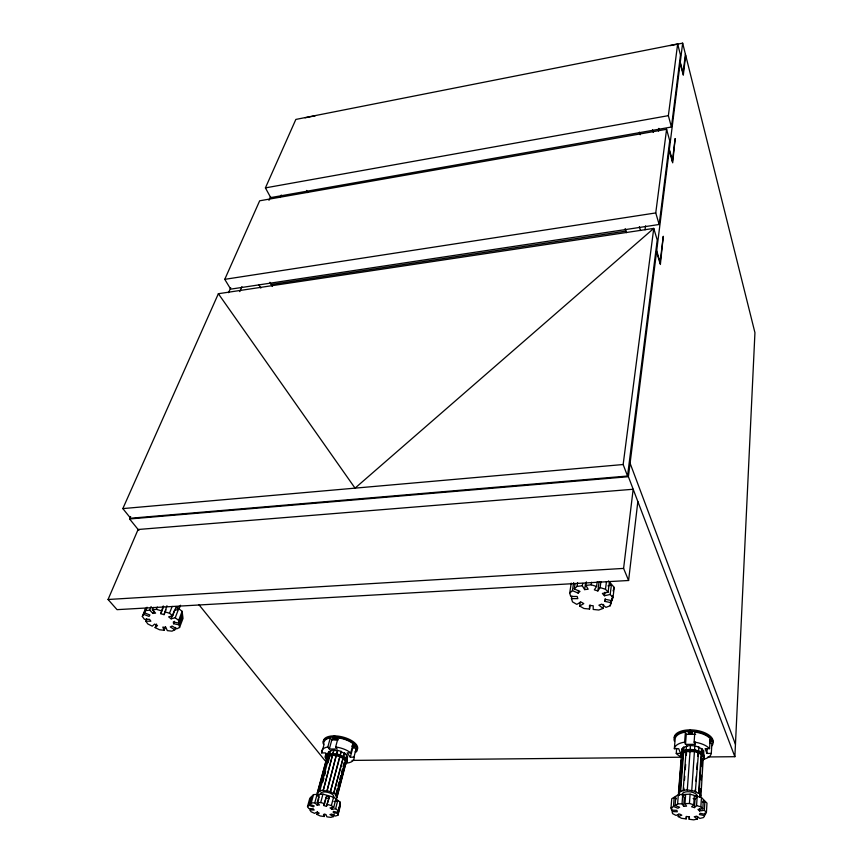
<?xml version="1.0" encoding="UTF-8"?>
<svg xmlns="http://www.w3.org/2000/svg" width="863" height="863" viewBox="0 0 863 863"><rect width="100%" height="100%" fill="white"/><g stroke="black" fill="none" stroke-linecap="round" stroke-linejoin="round"><path stroke-width="1.29" d="M707.908 756.959L734.866 756.7L754.942 332.676L682.655 43.15L670.12 45.631M334.143 814.025L333.474 816.592L329.968 814.553L331.716 814.036L335.232 816.064L337.897 815.276L340.044 804.65L338.048 812.385L333.355 811.414L333.301 812.568L337.994 813.539M338.048 812.385L340.313 802.245L333.571 797.175L322.956 794.143L313.539 794.596L309.785 798.286L307.498 806.625L308.846 808.566L313.258 808.782L314.154 810.055L309.741 809.839L311.09 811.759L314.553 813.356L316.926 812.094L319.224 813.151L316.84 814.402L320.292 815.988L324.251 816.506L324.92 813.949M340.313 802.245L340.044 806.927L337.897 815.276M704.78 813.183L704.629 815.632L699.408 814.553L700.109 813.28L705.341 814.359L706.419 812.417L706.98 803.129L701.457 797.531L690.087 794.176L678.318 794.672L671.738 798.75L671.004 807.984L671.619 810.12L676.894 810.368L677.293 811.77L672.018 811.533L672.622 813.647L675.999 815.406L679.591 814.025L681.824 815.179L678.232 816.571L678.415 814.143M702.914 759.472A18.619 8.964 6.9 0 0 711.295 753.421L711.899 743.399L709.72 743.41M711.295 753.421L706.905 753.421L707.218 748.415M704.337 810.335L704.866 801.749L703.334 800.195L702.795 808.782L697.973 809.408L699.515 810.95L704.337 810.335L706.419 812.417M706.905 753.421L705.157 748.663L709.559 748.653L710.173 738.609A18.511 9.018 6.8 0 0 694.834 732.061L694.132 742.104L694.974 744.348L685.502 744.37L684.639 742.137L685.395 732.115A18.511 9.018 6.8 0 0 675.168 738.76L674.359 748.717L678.706 748.706L680.573 753.431L676.258 753.442L676.646 748.469M701.608 754.499L703.323 756.592L700.864 797.358L700.098 797.293L700.055 795.233L700.821 795.298L699.073 793.226L701.608 754.499L697.962 752.935L697.736 756.322M703.582 755.201L703.69 750.939L701.986 748.836L698.35 747.272L698.868 747.067L698.577 751.371M702.795 808.782L700.864 806.84L701.457 797.531M699.073 793.226L698.534 793.431L701.09 754.704M701.177 753.356L701.468 749.041M689.354 816.84L689.181 819.267L693.755 819.85L697.423 818.987L697.584 816.56M701.705 753.14L701.986 748.836M700.314 791.231L700.486 788.555M701.188 777.887L701.36 775.211M702.051 764.542L702.223 761.867M700.098 797.293L700.616 789.289M701.231 779.969L701.49 775.966M702.094 766.635L702.353 762.633M699.515 810.95L699.677 808.502M693.733 804.737L694.316 796.15L697.142 796.981L696.57 805.578L694.445 807.628L691.619 806.797L693.733 804.737L689.429 803.475L684.985 803.647L685.61 795.071L682.676 795.19L682.04 803.766L683.636 806.279L686.57 806.161L684.985 803.647M698.534 793.431L695.341 791.673L695.513 789.052M696.053 781.198L696.409 775.966M696.851 769.418L697.293 762.87M694.445 807.628L695.028 799.052L697.142 796.981M695.341 791.673L698.491 752.719L694.424 751.565L691.738 790.648L687.261 789.882L683.172 790.303L686.053 751.651L694.424 751.565M694.532 750.573L694.823 745.902L698.868 747.067M694.974 744.348L695.147 741.835M689.429 803.475L690.087 794.176M687.272 790.238L690.465 745.535L686.473 746.01L686.15 750.303L689.613 749.904M678.232 816.571L681.587 818.318L686.15 818.89L686.322 816.463L689.451 816.916L689.181 819.267M686.053 751.651L686.581 751.953L683.021 752.892L680.098 791.479L683.723 790.605L683.917 787.995M684.499 780.152L684.791 776.236M685.265 769.71L685.654 764.478M686.333 755.341L686.506 753.086M683.636 806.279L684.262 797.714L682.676 795.19M679.44 790.702L679.634 788.092M679.537 792.763L679.332 795.362L679.246 793.302L678.48 793.237L681.878 749.073L683.453 747.25L687.002 746.312L686.473 746.01M683.453 747.25L683.129 751.544L681.543 753.356M680.637 791.781L683.561 753.194M683.744 750.778L683.992 747.552M685.502 744.37L686.258 734.37L685.395 732.115M673.474 806.474L677.984 808.253L679.634 807.25L675.114 805.459L675.783 796.916L674.143 797.93L673.474 806.474L671.004 807.984M675.114 805.459L677.606 803.938L678.318 794.672M678.577 795.287L678.782 792.687M678.976 790.087L679.58 782.288M679.871 778.383L680.476 770.583M680.67 767.973L681.274 760.174M681.802 753.323L682.191 751.468M671.619 810.12L671.802 807.692M686.15 818.89L686.419 816.527M628.598 580.497L623.593 568.404L633.172 489.256L138.102 529.494L108.058 599.494L117.055 609.656L628.598 580.497L637.843 501.554M660.001 263.258L663.269 236.279L660.378 264.51L656.538 251.845M672.353 161.586L675.146 138.555L672.687 162.827L669.246 150.313M682.989 74.002L685.395 54.132M685.697 55.34L683.291 75.221L680.184 62.956M611.77 598.695L611.263 602.698L604.834 601.392L605.502 599.354L611.943 600.659L612.978 597.574L614.251 587.423L608.458 580.939M734.866 756.7L628.404 476.7L682.655 43.15M603.604 604.434L603.075 608.426L598.911 605.168L601.759 604.1L605.934 607.369L610.249 605.761L610.885 600.702M611.943 600.659L612.536 595.977M627.53 476.031L657.228 239.968L653.755 228.393L218.361 293.722L122.837 508.598L130.615 518.231L627.53 476.031L623.151 464.521L653.755 228.393L355.049 488.145L218.361 293.722M659.17 224.488L669.71 140.691L666.592 129.288L259.666 200.799L224.758 279.342L230.712 289.137L659.17 224.488L655.751 212.934L666.592 129.288M671.425 127.023L680.476 55.092L677.66 43.927L295.847 119.428L265.416 187.886L270.712 197.595L671.425 127.023L668.361 115.653L677.66 43.927M610.173 594.456L604.456 595.772L602.374 593.474L608.091 592.158L609.3 582.762L611.371 585.082L610.173 594.456L612.978 597.574M604.834 601.392L605.179 598.728M604.456 595.772L604.909 592.255M608.091 592.158L605.481 589.256L606.473 581.63M597.218 581.781L596.581 586.473L594.327 589.839L597.865 590.95L599.127 581.576M597.865 590.95L600.13 587.584L600.918 581.716M645.039 229.828L645.578 225.826M658.491 131.057L658.847 128.382M580.249 602.04L579.677 606.02L583.971 608.491L589.526 609.062L590.087 605.082M586.365 581.889L585.869 585.394L591.209 584.801L591.565 582.266M585.869 585.394L588.156 589.224L584.639 589.612L585.643 582.601M584.639 589.612L582.342 585.794L582.676 583.453M571.856 595.977L571.457 598.631L577.832 598.631L577.142 596.462L570.756 596.462L569.699 593.172L572.439 590.637L578.134 593.097L578.523 590.432M578.134 593.097L579.968 591.414L574.262 588.944L577.023 586.387L577.584 582.59M572.439 590.637L573.636 582.644M574.262 588.944L575.06 583.615M569.699 593.172L571.23 583.097M178.393 608.566L179.105 608.933L179.482 606.516L178.717 606.462M165.933 609.85L164.056 614.65L160.809 613.69L163.236 605.988M164.056 614.65L166.958 605.75M353.959 757.196L356.3 748.092L352.687 748.092L350.335 757.196L353.959 757.196A16.656 7.465 13.9 0 1 347.66 762.989L346.192 761.026M335.88 798.329L336.441 798.599L337.12 797.024L346.236 761.997L344.79 760.033L345.427 760.087L342.881 758.383L333.668 793.475L330.367 791.878L338.501 761.134M346.548 760.767L347.573 756.862L346.128 754.888L346.764 754.952L336.268 795.157L335.621 795.093L337.314 788.599M335.61 808.739L337.616 800.993L335.75 799.591L333.733 807.347L330.054 807.908L331.942 809.311L335.61 808.739L338.145 810.627M350.335 757.196L347.142 752.892L350.777 752.892L353.14 743.766A16.57 7.519 13.9 0 0 338.091 737.854L335.642 746.98L337.153 748.998L329.342 749.008L327.821 746.991L330.302 737.887L331.813 739.915L329.342 749.008M331.942 809.311L332.611 806.722M337.994 786.01L339.019 782.105M339.698 779.516L340.712 775.61M341.392 773.021L342.406 769.116M343.086 766.527L344.11 762.622M337.12 797.024L336.462 796.959L345.599 761.932M346.257 759.408L346.937 756.797M336.441 798.599L345.286 764.629M345.869 762.385L345.556 763.615L346.236 761.997M343.463 756.171L344.585 753.054L346.764 754.952M333.668 793.475L343.237 758.189M343.204 757.153L344.585 753.054M333.733 807.347L331.37 805.578L333.571 797.175M325.534 799.095L323.819 805.546L326.462 806.301L329.418 796.678L326.775 795.923L325.88 797.8L328.512 798.555M338.846 759.861L339.386 757.811M340.497 753.593L341.37 751.446L339.979 755.557M326.462 806.301L329.418 796.678M330.367 791.878L340.011 756.592L336.225 755.535L327.012 790.961L323.204 790.584L332.482 755.201L329.353 755.61L329.903 755.891L328.037 762.795M335.135 754.499L336.699 754.64L337.595 750.4L341.37 751.446M327.012 790.961L336.225 755.535M336.699 754.64L337.595 750.4M323.819 805.546L326.775 795.923M332.816 753.971L333.862 750.055L330.734 750.486L319.871 790.648L320.443 790.918L318.382 791.975L317.811 791.705L328.706 751.608L331.284 750.756L330.734 750.486M316.84 814.402L317.53 811.846M323.204 790.584L333.862 750.055M317.142 802.698L319.461 804.974L317.109 805.082L314.79 802.806L316.894 795.06L319.234 794.952L317.142 802.698L320.702 802.536L322.956 794.143M322.859 781.964L323.895 778.135M324.585 775.578L325.621 771.738M317.109 805.082L318.846 798.631M326.063 753.313L325.006 757.185A16.656 7.465 13.9 0 0 326.926 758.534M318.868 789.526L317.832 793.356L317.185 793.291L326.667 758.361L327.314 756.732L329.903 755.891M327.357 755.837L328.706 751.608M319.558 786.98L322.331 776.776M323.021 774.23L324.747 767.854M325.437 765.308L327.304 758.415L326.667 758.361M318.382 791.975L327.864 757.002M328.199 755.772L329.256 751.878M308.9 805.255L311.014 797.541L311.953 796.625L309.839 804.348L314.24 805.966L313.301 806.873L308.9 805.255L307.498 806.625M309.839 804.348L311.252 802.968L313.539 794.596M327.757 756.117L325.308 752.914L321.716 752.914L324.208 743.863M613.086 590.939L614.251 587.423M610.249 605.761L611.263 602.698M175.728 627.401L174.822 629.785L170.248 626.948L172.136 626.042L176.699 628.879L179.558 627.509L182.999 618.437L182.125 611.338L176.084 606.527M179.213 624.866L173.571 623.712L173.334 621.953L178.986 623.108L182.19 614.715L182.406 616.473L179.213 624.866L179.558 627.509M178.986 623.108L178.641 620.443L182.125 611.338M175.232 617.746L178.458 609.332L175.944 607.325L172.697 615.74L168.619 616.862L171.144 618.847L175.232 617.746L178.641 620.443M173.571 623.712L174.488 621.317M179.105 608.933L180.518 605.243M171.144 618.847L174.391 610.454L178.458 609.332M172.697 615.74L169.515 613.226L172.169 606.398M156.548 624.035L155.135 627.606L159.515 629.763L164.197 630.281L165.577 626.711M160.809 613.69L163.646 606.484M146.732 618.793L145.771 621.177L150.885 621.209L149.526 619.321L144.401 619.3L142.319 616.452L143.571 614.273L149.062 616.419L149.903 614.985L144.401 612.827L145.653 610.626L149.687 610.141L152.967 613.442L153.916 611.047M153.334 607.423L152.373 609.817L156.419 609.332L157.325 607.056M317.185 793.291L317.811 791.705M149.687 610.141L151.133 606.549M142.319 616.452L145.523 608.534M143.571 614.273L145.987 608.296M144.401 612.827L146.332 608.037M145.653 610.626L147.034 607.218M347.573 756.862L346.883 758.491L346.343 758.221M239.785 291.608L241.91 286.656M280.195 197.498L281.262 195.027M138.9 530.475L129.601 518.965L130.647 516.57M228.566 292.676L230.723 287.746M268.965 200.313L270.583 196.613M704.629 815.632L703.55 817.552L699.861 818.415L696.668 816.171L694.219 816.743L697.423 818.987M683.021 752.892L681.446 754.704L682.18 754.769M678.48 793.237L680.098 791.479M155.135 627.606L157.53 625.546L154.617 624.1L152.233 626.16L147.843 623.992L145.771 621.177M345.48 763.313L346.667 762.417A10.68 4.768 13.9 0 0 337.368 754.165A10.68 4.768 13.9 0 0 326.581 757.951M579.677 606.02L583.787 603.615L580.928 601.964L576.829 604.37L572.514 601.878L571.457 598.631M340.011 756.592L342.881 758.383M174.822 629.785L171.985 631.155L167.303 630.626L165.901 627.444L162.783 627.099L164.197 630.281M603.075 608.426L598.793 610.022L593.215 609.451L593.205 605.772L589.505 605.384L589.526 609.062M333.474 816.592L330.831 817.369L326.872 816.851L326.138 814.715L323.506 814.37L324.251 816.506M607.951 585.869L611.371 585.082M305.06 117.8L315.286 115.771M679.569 62.319L680.281 62.179L683.075 73.226M265.416 187.886L668.361 115.653M333.959 801.565L337.616 800.993M224.758 279.342L655.751 212.934M271.209 284.466L625.955 231.101M330.4 754.294L329.677 754.391L330.238 754.661M702.471 802.072L704.866 801.749M152.967 613.442L155.631 613.118L152.373 609.817M319.871 790.648L323.053 790.271M577.023 586.387L582.342 585.794M122.837 508.598L623.151 464.521M129.601 518.965L628.404 476.7M108.058 599.494L623.593 568.404M311.252 802.968L314.79 802.806M677.606 803.938L682.04 803.766M351.996 760.4L680.95 757.218M686.258 734.37L695.675 734.316M331.813 739.915L338.296 739.882M681.878 749.073L682.611 749.138M703.69 750.939L702.946 750.875L702.978 752.989L703.723 753.054M692.709 750.422L690.152 749.839M702.579 756.527L703.323 756.592M702.611 758.642L703.356 758.706M334.003 750.389L337.735 750.724M336.365 755.869L332.482 755.201M345.103 758.804L345.739 758.857L343.56 756.959M326.861 790.637L330.723 791.705M336.559 754.316L340.335 755.362M695.869 791.468L691.738 790.648M320.702 802.536L324.715 803.68M327.368 804.445L331.37 805.578M694.521 750.206L698.038 751.22M693.151 798.502L695.028 799.052M696.57 805.578L700.864 806.84M156.419 609.332L161.338 610.799M164.596 611.77L169.515 613.226M591.209 584.801L596.581 586.473M600.13 587.584L605.481 589.256M674.143 797.93L676.387 798.825M341.014 751.641L344.24 753.237M683.172 790.303L683.723 790.605M334.024 793.291L336.268 795.157M316.894 795.06L319.191 797.347M198.975 604.758L325.038 760.659M258.792 284.596L260.842 288.08M269.946 282.287L272.298 286.365M306.613 190.443L307.724 192.589M335.621 795.093L336.462 796.959M630.087 463.237L735.459 744.338M625.168 228.609L626.462 232.665M639.364 226.689L640.551 230.55M656.678 250.788L660.13 262.19M639.429 132.158L640.184 134.747M652.557 129.806L653.28 132.384M669.364 149.418L672.46 160.68M690.465 745.535L694.823 745.902M681.554 757.067A18.619 8.964 6.9 0 1 676.258 753.442M674.359 748.717A18.619 8.964 6.9 0 1 684.639 742.137M694.132 742.104A18.619 8.964 6.9 0 1 709.559 748.653M674.165 737.487A19.612 9.558 6.8 0 1 694.661 730.141A19.612 9.558 6.8 0 1 713.108 742.029M674.51 741.339A19.622 9.558 6.8 0 1 694.575 731.479A19.622 9.558 6.8 0 1 712.051 745.729M692.655 731.964A2.233 1.1 6.8 0 1 690.26 732.59A2.233 1.1 6.8 0 1 688.264 731.339M689.321 730.465A2.233 1.1 6.8 0 1 691.015 730.486M709.591 739.925A2.233 1.09 6.5 0 1 711.802 741.209A2.233 1.09 6.5 0 1 709.569 742.104M711.889 739.882A2.233 1.09 6.5 0 1 709.656 740.778M682.266 795.298A7.627 3.484 7.2 0 1 690.055 791.824A7.627 3.484 7.2 0 1 696.883 797.088M680.961 757.121A11.953 5.717 6.9 0 1 693.96 751.112A11.953 5.717 6.9 0 1 702.676 760.53M681.058 755.772A11.942 5.717 6.9 0 1 692.504 749.569A11.942 5.717 6.9 0 1 703.96 757.908M321.716 752.914A16.656 7.465 13.9 0 1 327.821 746.991M335.642 746.98A16.656 7.465 13.9 0 1 350.777 752.892M356.3 748.092A16.57 7.519 13.9 0 1 355.125 751.802M324.175 741.846A16.57 7.519 13.9 0 1 330.302 737.887M323.636 742.709A17.551 7.983 13.9 0 1 340.216 736.452A17.551 7.983 13.9 0 1 357.573 748.976M323.301 743.906A17.562 7.972 13.9 0 1 342.126 738.145A17.562 7.972 13.9 0 1 356.149 752.029M336.926 737.498A2.006 0.917 14.1 0 1 335.707 738.35A2.006 0.917 14.1 0 1 333.301 737.444M333.355 736.517A2.006 0.917 14.1 0 1 335.588 736.549M352.643 744.942A1.996 0.906 13.7 0 1 355.265 745.859A1.996 0.906 13.7 0 1 354.391 746.937A1.996 0.906 13.7 0 1 351.77 746.02M355.772 745.157A1.996 0.906 13.7 0 1 354.456 745.729A1.996 0.906 13.7 0 1 352.374 745.06M320.583 794.316A6.807 2.891 13.8 0 1 327.832 792.342A6.807 2.891 13.8 0 1 333.345 797.455M326.246 759.17A10.69 4.757 13.9 0 1 338.393 755.74A10.69 4.757 13.9 0 1 345.146 764.542M688.857 733.507A2.244 1.1 6.8 0 0 692.558 733.302A2.244 1.1 6.8 0 0 689.764 731.727A2.244 1.1 6.8 0 0 688.857 733.507M333.269 738.911A2.006 0.917 14.1 0 0 336.57 739.181A2.006 0.917 14.1 0 0 334.251 737.541A2.006 0.917 14.1 0 0 333.269 738.911"/></g></svg>
